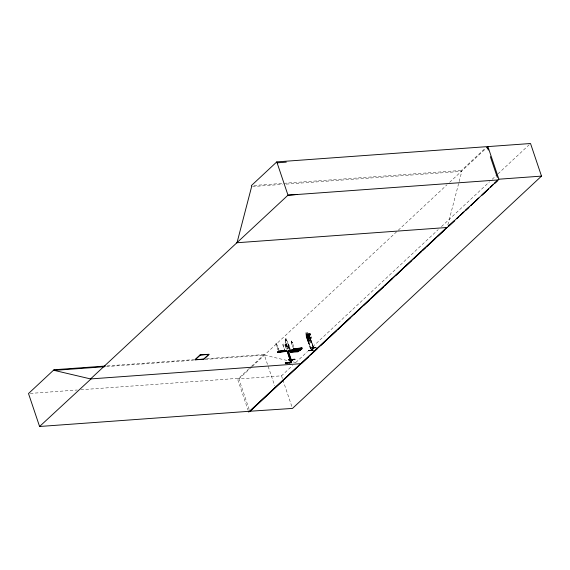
<?xml version="1.0" encoding="UTF-8"?>
<svg xmlns="http://www.w3.org/2000/svg" width="570" height="570" viewBox="0 0 570 570"><rect width="100%" height="100%" fill="white"/><g stroke="black" fill="none" stroke-linecap="round" stroke-linejoin="round"><path stroke-width="0.43" stroke-dasharray="2.85 2.14" d="M308.185 335.466L307.886 336.806L307.009 335.367L307.002 333.058L308.228 335.481M289.396 349.503L288.719 347.871A1.218 0.691 85.9 0 1 288.334 346.047L288.071 344.002M293.293 348.07L292.004 344.814A1.218 0.691 85.9 0 1 291.612 342.983L291.327 340.988M308.384 339.499L306.753 338.259C305.712 335.374 305.342 327.771 307.102 337.319L308.092 338.017L308.669 337.476L308.84 335.702M310.408 342.328C310.679 333.799 311.548 347.251 307.95 341.879L306.097 336.186L306.297 333.293M309.389 335.78L309.232 338.666L309.538 335.801M308.99 333.478L308.498 337.44L309.211 338.886L309.895 338.951L310.543 337.639L310.03 333.521L308.926 333.421L308.007 335.652M447.863 224.936L458.928 182.429M459.149 181.581L461.807 171.378L461.486 170.423L485.063 148.428M275.859 343.724L276.464 343.646M275.973 343.596L276.265 345.506A1.218 0.691 85.9 0 0 276.721 347.329L277.704 349.773M308.049 337.932C307.935 330.6 307.237 341.95 310.158 340.461L311.12 338.224L311.113 335.93L309.98 333.521L311.028 335.951L311.156 338.252M80.826 389.752L238.688 378.302L250.793 367.009M251.427 366.41L264.174 354.526L274.704 385.812M251.634 367.023L238.894 378.915L281.509 375.822L292.56 365.512M252.275 366.432L397.618 230.836M398.266 230.23L447.015 184.751M449.616 182.329L485.961 148.414M285.014 351.163L282.82 344.643L285.563 342.164L287.757 348.683L285.563 342.164M286.397 345.356L285.2 345.662L286.397 345.356L286.112 344.508L284.729 344.993L285.135 345.107M286.347 348.904L284.915 344.814L286.112 344.508M306.282 333.336L307.194 332.453L308.776 333.699L313.308 347.13M307.216 334.953C308.206 334.212 308.847 337.362 308.676 338.16L307.829 337.889L307.266 334.946M310.436 348.74L306.838 337.105L311.106 349.325M313.072 347.358L309.197 334.904L313.464 347.123M306.596 337.333L306.995 337.098M309.353 334.896L308.954 335.132M307.508 336.998L308.37 336.122L309.952 337.362L308.32 336.122L307.458 336.998L307.757 339.435M307.886 336.991C308.84 336.293 309.517 339.406 309.346 340.197L308.491 339.941L307.843 336.991M308.334 339.435C310.614 337.404 307.28 341.131 306.753 338.259M309.51 343.097L308 341.872L307.23 339.855L308.89 341.117L309.809 340.233L308.94 341.045M295.809 362.477L307.515 351.562M310.116 349.132L312.068 347.315M312.716 346.71L438.202 229.639M441.451 226.611L489.566 181.723M492.166 179.301L497.368 174.441M498.016 173.836L529.224 144.723M291.263 340.995L292.203 342.435A1.218 0.691 85.9 0 1 292.902 344.031L292.838 344.038A1.218 0.691 85.9 0 0 292.139 342.435L292.203 342.435M253.964 185.471L461.486 170.423M252.51 186.554L282.592 184.374M286.126 184.117L461.807 171.378M309.624 333.849L309.695 337.739L308.99 335.759L309.282 333.813L309.674 333.842M308.826 335.773L307.757 334.134M309.881 337.411L309.838 340.276M286.197 339.136L286.881 340.889L286.197 339.136A0.912 0.52 85.9 0 0 285.477 338.73A0.912 0.52 85.9 0 0 285.314 339.962L285.905 341.722A1.831 1.033 85.9 0 0 286.582 344.458L288.306 349.04M285.314 339.962L285.905 341.722M307.308 339.877L308.89 341.117M309.111 340.304L310.158 340.461M291.213 341.808L291.548 342.99A1.218 0.691 85.9 0 0 292.004 344.814L292.068 344.807M286.788 340.896A1.831 1.033 85.9 0 1 287.836 343.29L289.859 349.738M282.82 344.643L285.107 351.156M286.582 344.458L288.406 349.032M288.463 344.323L288.919 345.491A1.218 0.691 85.9 0 1 289.617 347.087L289.553 347.094A1.218 0.691 85.9 0 0 288.862 345.498L288.406 344.195M284.915 344.814L285.855 344.75L287.223 348.84M284.772 345.128L285.207 345.035M276.4 343.646L276.92 344.95A1.218 0.691 85.9 0 1 277.554 346.553L278.901 350.856M288.27 346.047L288.334 346.047A1.218 0.691 85.9 0 0 288.719 347.871L288.783 347.871M107.203 365.904L194.114 359.606M206.532 358.701L264.174 354.526M106.519 366.581L193.43 360.276M204.958 359.442L264.38 355.131L287.764 360.632M30.274 393.414L77.278 390.008M292.959 361.857L296.421 362.67M307.608 338.943L308.605 339.627L309.182 339.086C310.978 337.226 304.936 330.173 308.705 333.749L313.229 347.344M308.277 340.981L309.268 341.679L309.845 341.138L310.016 339.364L308.377 336.186M307.707 334.141L309.332 335.31L307.7 334.077L306.838 334.953L307.088 337.39M306.838 337.105L310.679 348.519M306.753 337.319L310.593 348.733M286.076 344.558L287.722 349.453M285.171 344.579L286.845 349.517M281.509 375.822L282.635 379.164M282.912 380.005L291.918 406.759M238.688 378.302L249.211 409.588M237.818 379.762L248.142 410.443M292.838 344.038L294.191 348.334M289.553 347.094L290.693 350.678M287.836 343.29L289.767 349.745M277.554 346.553L278.844 350.856M285.406 339.955A0.912 0.52 85.9 0 1 285.577 338.722A0.912 0.52 85.9 0 1 286.29 339.129M306.852 334.911L306.617 337.803L306.803 334.911M307.422 336.963L307.23 339.855L307.472 336.956"/><path stroke-width="0.85" d="M277.968 351.847L286.126 351.241L277.654 352.125L277.968 351.833M286.753 350.571L278.552 351.305M285.819 351.533L277.661 352.132L285.955 351.412M288.306 351.227L300.54 350.336M288.456 351.213L300.568 350.315M289.125 350.472L301.587 349.531M289.531 350.229L301.772 349.325L289.246 350.5L301.601 349.503M301.103 349.018L292.944 349.61L301.295 348.847M292.966 349.595L301.238 348.89M290.401 352.011L298.851 351.12L290.6 351.711M298.559 351.419L298.737 351.063M301.958 348.234L293.657 348.947L301.993 348.192M302.029 348.07L293.7 348.826M310.956 350.4L313.614 347.921M313.785 347.914L311.113 350.386M237.013 242.735L251.627 186.618L251.306 185.67L276.792 161.887L486.98 146.647L487.535 148.307M278.395 351.462L286.838 350.607M300.511 350.522L288.285 351.391M290.679 351.74L298.737 351.241M293.073 349.503L301.309 348.74M298.039 351.783L289.873 352.388M300.518 350.5L287.993 351.647M308.627 350.685L313.293 350.229L308.627 350.692M105.429 366.033L53.993 369.766L28.5 393.542L39.587 426.488L249.774 411.248L446.709 227.53M39.587 426.488L91.1 378.858M486.609 147.808L487.913 146.604L530.528 143.512L541.5 176.116L292.481 408.426L249.774 411.248M285.299 362.933L291.469 362.363L291.42 362.769L285.299 362.933L291.469 362.363M288.691 359.77L294.861 359.2C295.274 360.026 289.888 358.936 288.691 359.77L294.811 359.584M285.392 363.204L285.449 362.798M288.783 360.041L294.954 359.471M290.137 360.34L291.334 360.026L291.612 360.846L290.415 361.152L287.173 351.355M290.415 361.152L291.612 360.846L288.27 351.084M289.353 362.791L292.51 359.492L289.346 362.805M311.455 348.014L316.094 347.615L311.569 347.921M249.867 411.519L498.885 179.208L541.5 176.116M308.384 356.998L301.245 363.653L90.566 378.929L54.193 370.379L53.993 369.766M311.626 353.97L317.462 348.527M320.703 345.498L327.194 339.449M329.139 337.632L336.272 330.971M337.575 329.766L341.466 326.133M343.411 324.316L350.543 317.661M353.792 314.633L360.276 308.584M363.517 305.556L369.36 300.112M371.953 297.69L383.631 286.796M384.928 285.584L392.709 278.324M395.951 275.296L402.441 269.247M405.683 266.219L411.526 260.775M414.119 258.353L421.251 251.698M422.548 250.487L425.79 247.458M427.094 246.247L434.874 238.987M438.116 235.966L444.607 229.91M460.104 215.453L463.98 211.84M465.27 210.636L469.139 207.024M471.077 205.214L478.821 197.989M482.049 194.983L488.497 188.962M490.435 187.152L493.014 184.744M494.311 183.54L497.532 180.533M248.698 412.096L300.753 363.689M460.147 215.446L463.389 212.439M465.327 210.629L468.569 207.615M471.155 205.207L477.632 199.186M482.163 194.976L487.343 190.159M490.585 187.145L491.874 185.941M494.468 183.533L497.054 181.125M277.113 162.842L286.29 162.144M297.169 194.477L287.993 195.175L90.566 378.929M498.18 179.928L287.993 195.175L276.792 161.887M236.522 242.77L447.201 227.487M293.871 348.662L302.129 348.063M278.588 351.184L286.845 350.579M300.661 350.365L288.334 351.198M54.193 370.379L104.745 366.709M285.527 363.062L291.562 362.634M487.913 146.604L498.885 179.208M487.471 147.587L488.305 150.074M490.335 156.629L497.339 177.434M288.049 351.291L291.356 361.088M287.394 351.149L290.686 360.931M200.148 354.911L194.84 359.862L203.875 359.207L209.183 354.255L200.148 354.911M200.255 355.032L195.239 359.706L203.775 359.086L208.784 354.412L200.255 355.032M292.759 359.478L289.596 362.784L292.759 359.478M454.297 220.868L448.49 226.283L454.326 220.868M458.814 216.657L456.876 218.46L458.857 216.65"/></g></svg>
